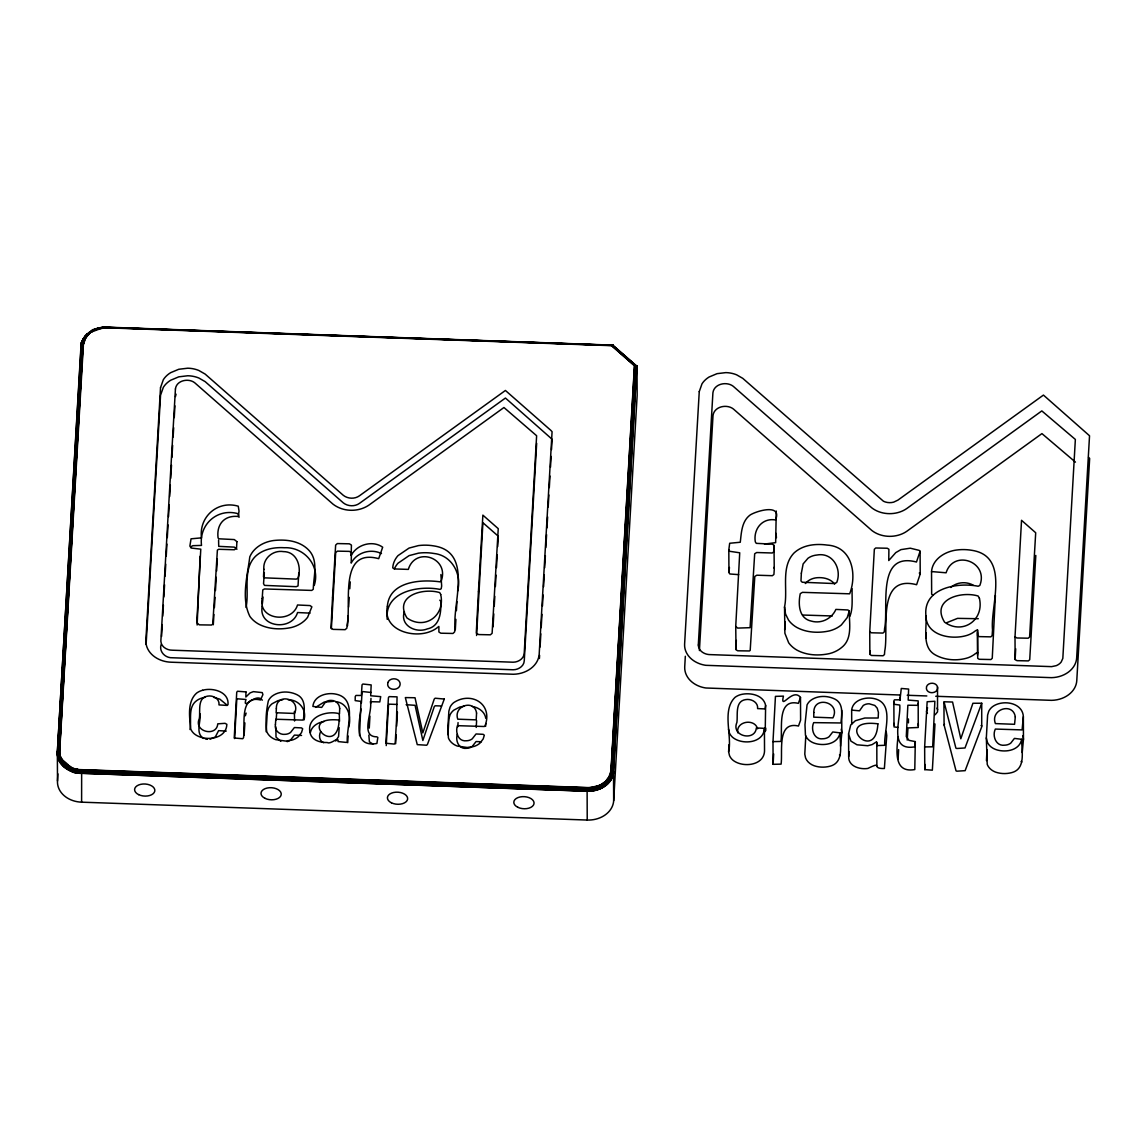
<?xml version="1.0" encoding="UTF-8"?>
<svg xmlns="http://www.w3.org/2000/svg" width="1147" height="1147" viewBox="0 0 1147 1147"><rect width="100%" height="100%" fill="white"/><g stroke="black" fill="none" stroke-linecap="round" stroke-linejoin="round"><path stroke-width="1.5" d="M62.397 760.074L60.06 755.658L59.701 750.783L83.358 345.476L80.964 346.351L57.35 752.26L57.493 781.007A25.306 20.288 -0.3 0 0 81.609 802.169L587.221 820.048L587.106 787.774L81.652 769.895C79.086 771.214 59.085 762.784 69.15 769.279C72.476 763.458 55.759 760.117 59.544 750.783L83.028 345.462L85.495 338.48L83.258 338.852L85.093 336.2L86.943 336.386L85.351 338.437M81.609 802.169L81.652 769.895M918.245 703.211L917.614 705.319L907.851 705.233L906.288 736.56L908.983 740.345L915.306 741.607L914.661 746.883C888.036 751.213 901.069 719.255 899.764 705.061L893.9 704.229L893.943 700.702L894.431 699.856L899.979 699.813L901.284 688.458L908.625 689.06L908.18 700.086L918.188 700.889L918.231 727.485L907.965 727.929L907.205 740.102M915.306 741.607L914.79 769.565C893.628 773.279 896.596 751.185 897.986 736.646M765.623 705.391L765.092 708.932L757.608 708.588C758.31 702.193 751.127 698.537 745.579 699.627C734.811 701.233 737.951 714.796 736.904 722.409C730.797 736.302 755.113 741.765 756.36 727.929L764.418 728.359L764.533 751.041C763.902 765.881 742.367 767.931 732.876 760.131A15.642 12.545 -0.3 0 1 729.492 755.529L728.632 751.83C732.36 735.671 721.535 710.337 735.069 697.333A16.087 12.904 -0.3 0 1 740.89 694.566C749.966 692.286 763.415 694.781 765.623 705.391L765.221 731.614M728.632 751.83L728.89 744.804M107.245 327.97L107.273 326.967M262.233 606.103C257.86 627.567 291.868 631.51 297.546 612.541L310.077 613.129M764.418 728.359C763.787 743.213 742.252 745.235 732.761 737.435A15.642 12.545 -0.3 0 1 729.377 732.847L728.503 729.148M387.213 619.351C384.317 591.192 419.185 585.271 439.946 589.386L441.179 588.798L441.667 586.017L440.892 574.532M925.916 615.695C923.02 587.766 957.716 582.203 978.162 586.246L979.825 585.457C989.029 561.715 953.587 548.969 946.089 572.797L931.536 571.564C932.568 558.976 945.243 551.42 956.727 550.001A40.805 32.718 -0.3 0 1 972.011 550.345C1010.464 556.41 990.119 606.218 992.528 629.775L992.141 635.581L990.822 636.857L979.137 636.614L977.617 635.667L977.516 629.717L975.366 630.879A24.101 19.327 -0.3 0 1 967.839 635.108C952.44 640.399 926.059 636.012 925.916 615.695C927.177 628.069 921.399 647.094 935.12 654.808C944.985 660.371 957.229 661.159 967.953 657.79A24.101 19.327 -0.3 0 0 975.48 653.575L977.631 652.414L977.731 658.349L979.251 659.296L990.936 659.539L992.255 658.263L995.395 595.393M926.03 638.377L926.217 632.872M774.182 545.657L773.809 551.764L772.261 552.997L756.69 552.524L754.683 553.757L750.081 627.681L737.636 628.097L735.729 626.405L739.729 552.797L729.721 551.306L728.818 549.8L729.678 543.262L740.274 542.244C741.406 532.71 741.65 521.168 750.253 514.917C757.622 510.444 782.268 503.691 775.53 519.964C762.468 517.641 753.149 528.953 755.314 541.857L756.26 543.348L772.175 544.151L773.996 545.126L774.254 569.414L773.924 574.446L772.375 575.694L756.805 575.206L754.798 576.454L750.195 650.363L749.435 650.951L737.75 650.793L736.044 649.833L735.729 626.405M848.565 733.908L850.701 725.004L855.404 720.703L864.824 718.022L878.172 718.008L878.43 712.488L877.211 708.143L874.774 705.434L869.211 703.799A8.603 6.896 -0.3 0 0 863.218 705.52L859.519 710.825L851.648 710.108C852.794 700.028 865.254 696.702 873.785 698.523C895.348 702.867 883.606 731.012 884.753 745.292L877.154 745.579L876.494 741.837L872.15 744.589L867.734 745.736L856.995 744.804L850.916 741.105L848.565 733.908L848.68 756.59C848.25 766.382 859.949 769.709 867.863 768.433C883.247 761.006 870.372 768.963 884.38 768.504L886.746 735.585L886.187 731.385M848.68 756.59L849.153 751.772M612.899 345.147L107.288 327.196A25.291 20.273 -0.3 0 0 103.976 327.325L612.914 345.333L107.259 327.397M266.133 731.729L267.265 712.23L268.398 708.416A16.56 13.277 -0.3 0 1 272.14 703.742L277.99 700.645L282.736 699.742M1023.353 716.703L1022.106 729.908L995.352 729.062C992.055 735.614 995.768 746.539 1004.772 745.177A9.104 7.298 -0.3 0 0 1010.794 743.098L1014.421 738.396L1021.719 739.299C1021.389 750.181 1026.407 768.705 1011.84 772.591C1006.636 773.996 1000.973 773.924 995.84 772.203A15.8 12.66 -0.3 0 1 990.449 769.006A15.642 12.545 -0.3 0 1 987.223 764.346L986.334 737.922L987.61 715.068L988.7 711.369A15.929 12.775 -0.3 0 1 992.298 706.867C1001.991 699.297 1022.665 702.15 1023.353 716.703L1023.468 739.385L1022.221 752.59M986.449 760.604L986.994 749.651M80.864 351.9L81.466 343.555L83.688 343.025L84.405 340.716L82.039 341.333L83.774 338.351M246.003 607.466C249.616 591.092 242.203 569.658 255.408 556.395C263.064 549.155 274.104 547.09 284.313 547.736C304.256 546.746 320.644 565.758 314.235 585.457M331.368 628.785L335.67 552.668L337.376 551.134L349.405 551.377L351.455 552.639L351.183 563.105C356.717 552.367 370.811 548.28 381.478 553.585M784.534 606.949C788.204 589.601 780.476 567.235 793.953 553.069C802.714 544.825 815.632 543.492 827.059 545.069C852.364 546.56 857.139 574.633 849.655 593.816L802.456 592.354L800.262 593.659C798.097 603.881 798.642 618.434 811.316 621.101C821.281 624.04 831.819 618.692 835.891 609.415L847.891 609.975L849.282 610.964C849.124 623.165 852.838 639.022 841.439 647.654A28.403 22.768 -0.3 0 1 829.754 653.532C818.872 655.955 806.828 655.482 796.864 650.077A29.248 23.456 -0.3 0 1 788.677 642.807L784.892 633.287L784.534 606.949L785.537 614.003L788.548 620.126A29.248 23.456 -0.3 0 0 796.749 627.395C806.714 632.786 818.757 633.273 829.639 630.85A28.403 22.768 -0.3 0 0 841.324 624.972L847.246 617.573L849.282 610.964M784.648 629.646L785.078 621.66M840.063 732.876C837.812 744.36 823.446 746.396 814.069 743.084A15.8 12.66 -0.3 0 1 808.678 739.887A15.642 12.545 -0.3 0 1 805.452 735.227L804.979 724.66L807.044 704.946A15.929 12.775 -0.3 0 1 810.642 700.444C817.51 695.268 827.503 695.412 834.987 699.154C843.934 703.656 841.654 714.954 840.952 722.968L813.696 722.639C810.556 729.191 814.026 740.116 823.116 738.754A9.104 7.298 -0.3 0 0 829.138 736.675L832.765 731.972L840.063 732.876C839.747 743.758 844.751 762.268 830.184 766.167C824.98 767.572 819.316 767.501 814.184 765.766A15.8 12.66 -0.3 0 1 805.567 757.909L804.793 754.181L805.782 735.944M841.697 710.265L841.812 732.962L840.565 746.167M869.741 631.682L874.344 549.227L875.72 547.994L887.248 548.237L888.896 549.241L888.767 560.539L895.764 552.625L900.925 549.628L910.274 548.194L919.148 550.359L920.095 551.263L920.209 573.959L916.611 584.712C876.122 574.102 889.04 630.047 884.724 651.095L884.466 654.536L883.075 655.754L871.39 655.467L869.856 654.364L869.741 631.682L871.276 632.786L882.961 633.072L884.337 631.839L884.609 628.413C888.911 607.365 875.993 551.42 916.482 562.016L920.095 551.263M869.856 654.364L870.028 650.822M234.648 738.582L236.755 699.885L237.486 698.81L246.003 699.484C242.06 711.771 255.652 691.627 262.305 700.172M359.527 735.571L361.018 701.405L355.183 700.616L355.226 696.659L355.928 695.44L361.348 695.483L362.036 684.845L362.896 684.028L371.169 684.917L370.696 695.77L380.704 696.645L379.8 701.921L370.366 701.692C373.019 711.513 359.556 736.79 376.775 736.818L377.836 737.449L376.89 743.485C353.964 747.4 358.681 724.273 361.061 708.975M386.224 745.607L388.475 705.247L389.177 704.172L397.106 704.43M396.661 726.123L397.407 712.086M457.538 591.221C462.169 574.532 452.033 555.406 434.096 553.499A41.45 33.234 -0.3 0 0 418.555 553.141L409.106 555.621L398.023 563.206A28.56 22.911 -0.3 0 0 394.353 568.912M476.579 635.51L482.916 522.717L498.285 536.208L497.698 546.546M772.992 741.636L775.444 696.372L783.43 696.129C779.817 711.742 792.563 687.096 800.491 697.433L800.606 720.115L798.484 726.037C776.734 720.904 782.842 751.529 781.093 764.131L773.107 764.318L772.992 741.636L780.978 741.435C782.727 728.847 776.619 698.208 798.369 703.355L800.491 697.433M773.107 764.318L773.652 753.923M898.115 759.343L898.631 749.608M924.654 746.926L927.149 701.735L934.862 701.276L932.683 746.797L924.654 746.926L924.769 769.623L932.353 770.167L934.977 723.958M924.769 769.623L925.041 764.461M1015.009 636.843L1021.533 520.308L1035.698 532.753L1029.605 636.986L1028.228 638.205L1016.873 637.976L1015.009 636.843L1015.138 659.525L1016.988 660.658L1028.343 660.901L1029.719 659.683L1035.813 555.435M1015.138 659.525L1015.697 648.786M476.22 727.442L476.607 720.617M81.451 773.436A25.306 20.288 -0.3 0 1 57.35 752.26L81.165 346.093C77.681 341.189 97.724 326.881 87.846 334.049M57.608 751.6L82.183 343.125M66.397 768.132C61.135 764.289 57.25 757.809 58.21 751.142L82.441 343.053M82.097 345.591L58.612 750.97C57.622 753.78 56.791 762.167 61.207 757.88M58.081 751.199L82.383 345.519M86.527 336.2L83.788 340.602L82.541 345.505L59.056 750.855C60.203 754.353 62.827 770.254 58.411 756.533C60.648 756.246 61.049 752.389 58.526 753.579M57.493 781.007L57.909 773.852M82.856 345.462L59.286 753.321M146.113 644.327L160.551 395.228L163.376 387.242A25.678 20.589 -0.3 0 1 170.659 380.245L178.789 376.833L187.807 375.757A25.65 20.574 -0.3 0 1 198.804 377.994L205.141 381.621L343.383 502.931C347.914 506.444 354.753 506.759 359.455 503.375L505.44 398.038L552.108 439.258L551.521 449.552M161.11 644.671C158.788 651.783 165.483 658.134 172.308 657.761L513.139 669.776C518.258 669.805 524.05 666.264 524.265 660.729L536.667 443.287M161.584 636.413L162.272 624.599M162.745 616.168L163.39 605.129M163.863 596.956L164.566 584.769M165.068 576.21L165.756 564.224M166.229 556.223L166.932 544.094M167.304 537.613L168.036 524.867M168.523 516.609L169.211 504.68M169.684 496.45L170.329 485.253M170.731 478.313L171.505 465.123M171.95 457.395L172.638 445.366M173.125 437.107L173.67 427.731M174.258 417.637L174.932 405.852M189.972 729.506C191.836 720.316 187.578 707.183 196.653 700.659A16.617 13.32 -0.3 0 1 202.661 697.82L204.983 697.333M197.126 625.015L200.151 556.238M215.478 590.562L216.253 577.285M216.611 571.005L217.299 559.134M244.139 735.098L244.885 722.897M262.376 603.652L263.093 597.057M276.183 719.958L276.656 713.076M303.955 719.958C307.138 709.577 298.621 699.555 288.098 699.756M339.182 727.614L338.566 736.532L335.727 741.034M347.541 625.832L348.115 615.896M348.631 607.064L349.218 597.372M347.713 742.74L348.115 735.973M348.616 727.327C351.67 717.076 348.172 702.982 335.87 701.677M368.847 735.084L369.406 741.851L372.89 744.073M369.262 728.087L369.951 716.129M370.983 698.394L370.725 703.34M395.643 743.772L396.174 734.654M447.932 734.725L448.921 718.667L450.054 714.839A16.56 13.277 -0.3 0 1 453.796 710.165L459.646 707.082L464.392 706.165M455.302 629.789L455.904 619.366M456.42 610.677L456.936 601.645M457.381 734.252C455.144 740.804 458.829 749.378 466.686 748.317A8.473 6.796 -0.3 0 0 472.292 746.382L476.091 741.536L481.425 741.794M457.811 726.739L458.054 722.624M485.611 726.381L485.769 723.528M493.052 626.85L493.798 613.917M494.242 606.19L494.816 596.34M495.389 586.547L496.049 575.134M496.479 567.622L497.225 554.761M539.42 658.507L539.592 655.324M540.079 647.008L540.839 633.847M541.198 627.653L541.972 614.362M542.445 606.06L543.09 594.992M543.578 586.691L544.266 574.79M544.667 567.779L545.37 555.621M545.843 547.563L546.589 534.66M546.976 527.907L547.621 516.924M548.194 507.003L548.883 494.974M549.313 487.59L549.987 476.019M550.488 467.202L551.119 456.42M612.842 344.946L611.738 345.806L634.434 365.735L610.993 770.268L613.516 771.845L613.674 800.678A25.306 20.288 -0.3 0 1 587.221 820.048M613.674 800.678L637.159 395.242L637.015 366.495L635.725 365.563L611.652 770.368L609.731 777.695L604.34 783.817L605.258 785.681L611.079 779.214L613.258 771.257M635.725 365.563L612.398 770.612C610.921 772.777 614.434 776.548 613.444 771.544M604.942 784.777L610.577 778.412L612.656 770.755L635.997 365.592M612.785 770.827L636.255 365.649M636.37 365.692L613.1 771.071L611.107 779.315L608.856 777.25L605.645 781.279L607.552 783.774M613.33 771.343L636.671 365.85M636.872 366.051L613.53 771.945A25.306 20.288 -0.3 0 1 587.078 791.215L81.451 773.322M685.332 656.256L684.716 666.923A25.664 20.574 -0.3 0 0 687.741 677.404A25.922 20.789 -0.3 0 0 699.527 686.365A25.621 20.546 -0.3 0 0 705.964 687.999L900.08 695.01M698.308 645.001L712.904 392.833C714.036 383.715 726.725 381.105 733.277 386.324L871.734 507.806A25.836 20.718 -0.3 0 0 897.986 512.566A25.664 20.574 -0.3 0 0 906.818 508.494L1041.82 410.913L1075.356 439.444L1062.825 658.392L1061.233 661.948A12.158 9.75 -0.3 0 1 1056.186 665.676L1051.627 666.636L709.549 654.593A12 9.62 -0.3 0 1 704.961 653.589A12.13 9.735 -0.3 0 1 699.957 649.833A12 9.62 -0.3 0 1 698.365 645.044M699.412 650.578L713.018 415.529C714.151 406.411 726.854 403.801 733.406 409.006L871.849 530.488A25.836 20.718 -0.3 0 0 898.115 535.248A25.664 20.574 -0.3 0 0 906.933 531.19L1041.935 433.609L1075.47 462.126M738.682 574.633L729.836 573.987L728.947 572.496L729.449 567.45M735.844 649.087L736.345 640.413M898.115 727.442L894.029 726.911L894.058 723.384M908.438 718.954L908.424 722.868M937.529 687.01C938.619 693.534 927.708 694.838 926.418 688.817L926.547 686.623C928.238 681.992 936.325 682.078 937.529 687.01L937.515 711.9L935.135 714.767M294.564 721.004L294.421 711.427M200.108 713.835C201.083 721.606 194.933 733.707 203.793 738.439M737.765 732.833C735.686 721.133 754.812 718.137 757.579 728.818M213.285 624.771L213.944 614.491M214.389 607.638L215.062 597.358M349.792 588.769L350.251 581.873M361.391 703.039L362.065 692.401L362.939 691.598L371.198 692.487M275.825 726.797L276.026 737.134L280.814 741.349M74.971 772.175C74.999 770.038 76.103 767.243 78.541 769.895C78.154 779.544 59.644 763.472 59.314 759.027M339.512 721.32L339.283 713.635M264.34 572.654L263.538 583.665L264.498 585.4L296.213 586.691L298.034 585.916L298.765 573.041M607.408 779.343L609.258 781.05L602.677 787.344L599.852 788.72L598.705 785.724L601.243 784.491L602.347 786.254L590.347 790.082L81.494 772.089L72.089 770.239L66.712 767.314M218.59 540.194L218.719 546.359L234.346 547.133L236.956 549.227M71.888 771.214C75.301 764.977 63.056 766.081 61.666 760.447M404.404 611.609C399.557 625.445 415.874 633.517 427.229 628.929C440.204 626.362 441.323 611.867 440.735 601.171L439.788 600.182M981.717 703.24L965 747.973L956.813 748.489L955.91 748.174L944.038 701.778L952.569 702.036L960.813 738.783L972.9 703.269L981.717 703.24L981.717 726.797L965.129 770.669L956.942 771.185L956.039 770.87L944.081 725.019L943.938 702.236M81.924 343.225L57.608 754.325M82.24 345.562L82.742 343.01M82.699 345.476C85.824 332.214 96.835 326.379 107.245 327.841L611.81 345.677L634.592 365.692L611.165 770.282L608.856 777.25M83.186 345.462L83.688 343.025M611.322 770.297L610.247 775.128L612.312 776.849M612.183 773.236L611.136 772.806L634.936 365.621L611.968 345.448L107.259 327.598L95.129 329.361L86.842 334.322M612.899 770.899L611.953 776.218M776.275 511.046L775.644 542.66L764.49 544.065M175.477 396.532L176.05 394.181M66.34 768.375L63.988 766.425L65.795 763.974M944.081 725.019L944.497 724.259M63.988 766.425L60.318 761.866M57.364 752.074L57.393 751.973A25.291 20.273 -0.3 0 0 81.451 773.221L587.078 791.1L596.813 789.781L605.157 785.322M245.358 715.757L246.118 713.104M1021.719 739.299C1019.468 750.783 1005.102 752.833 995.725 749.507A15.8 12.66 -0.3 0 1 987.108 741.65L986.334 737.922M82.125 341.161L81.251 343.899L82.498 340.817M82.054 343.168L84.218 338.265M82.312 343.082L85.996 336.057M82.584 343.025L84.763 338.293M611.308 772.849C609.932 779.171 604.67 783.702 598.92 786.111M611.408 775.716L612.039 773.164M612.297 773.322L610.476 778.311M310.35 732.632C311.597 726.18 317.934 722.481 323.999 721.535M80.964 346.351L80.878 346.537A25.291 20.273 -0.3 0 1 100.707 327.727M93.093 331.254C89.896 330.479 94.57 328.185 95.645 330.006M320.716 731.514C318.651 735.213 319.124 741.134 323.655 742.697M610.247 775.128L605.774 781.365L601.243 784.491M609.157 777.379L610.405 775.186M611.279 775.63L608.713 780.333L604.713 784.362M611.853 776.103L607.48 783.544M610.921 778.87L612.039 776.318M97.638 328.142L94.527 329.39L97.997 328.357M927.565 707.742L926.532 711.513L927.436 713.448M63.931 762.11C59.501 768.261 57.608 754.74 57.967 751.271M83.588 338.437L87.53 333.978M84.62 338.265L90.226 332.343M607.695 779.501L609.301 777.451M608.598 780.218L611.15 775.544L612.111 770.497L635.567 365.563L612.183 345.161M608.928 780.562L610.362 778.196M610.677 778.526L602.548 786.828L593.644 790.527M609.516 781.637L611.036 779.1M57.665 754.239L57.995 757.135M87.244 333.992L85.093 336.2M86.383 336.157L88.333 334.236M86.799 336.329L88.706 334.465M607.967 779.688L601.343 784.605M606.39 781.896L611.007 775.458L611.968 770.44L635.409 365.563L612.111 345.247M608.484 780.103L604.526 784.089L599.351 786.985M608.828 780.447C603.809 787 595.121 789.982 587.078 789.81M315.554 707.384L324.042 702.15L333.318 701.347M190.646 546.818L192.868 545.685L201.514 545.413C198.847 524.437 217.514 507.662 238.304 513.77L239.063 517.283M805.294 583.522L808.105 580.941A15.872 12.732 -0.3 0 1 817.123 577.715C823.517 577.213 830.528 578.819 834.686 584.052M87.631 333.992L95.344 329.59L104.047 327.053M88.204 334.178L90.441 332.472M606.261 781.781L601.63 784.978M606.62 782.125C604.67 787.487 593.558 785.322 593.616 790.125M605.114 785.193L607.38 783.286M950.806 587.493C956.756 581.988 966.218 581.3 973.201 585.171M64.963 764.734L61.393 760.647L59.429 755.873M946.834 622.649L957.559 618.362L978.291 618.72M92.147 330.522L89.351 332.171M90.326 332.401L101.237 328.386M90.541 332.558L92.907 331.039M604.34 783.817L599.15 786.541M604.612 784.218L596.54 788.333L596.813 789.781M604.87 784.648L596.712 789.107L587.078 790.283L81.48 772.548L69.193 769.135L62.282 763.63M602.677 787.344L604.999 784.921M849.769 616.513C853.268 608.699 851.762 597.601 852.149 588.698M91.803 330.594L95 329.261M601.53 784.849L590.16 787.717L590.375 790.928M601.716 785.107L593.099 787.358M602.591 786.971L593.63 790.398L587.078 790.727M58.21 751.142L58.87 756.174M595.967 786.699L598.849 785.982M599.078 786.398L593.286 788.075L587.092 788.347M596.54 788.333L599.207 786.684M599.408 787.143L587.078 789.322M58.755 750.927L59.873 750.769M97.538 328.386L107.259 327.311M596.024 786.813L587.092 787.903M596.354 787.688L587.092 788.663L81.566 770.784L72.533 769.006M596.454 788.003L587.078 789.15L78.34 771.157M596.583 788.491L590.318 789.595M202.618 690.265C212.682 687.34 229.228 691.756 227.995 704.631L227.264 705.434L219.005 704.918C219.808 698.724 212.984 695.039 207.578 696.143C197.098 697.792 200.496 711.126 199.334 718.509C193.255 731.901 216.74 737.277 217.758 723.843L225.027 723.313L226.848 724.331C226.317 739.672 204.066 741.908 194.273 733.808A16.158 12.961 -0.3 0 1 190.775 729.062C189.556 717.492 186.961 701.706 196.61 693.103A16.617 13.32 -0.3 0 1 202.618 690.265M210.044 739.198L215.321 736.947L218.59 730.653L226.26 731.069M104.019 327.01L100.721 327.583L104.09 327.282M593.372 788.548L593.214 787.774L75.559 769.465M593.343 788.39L587.092 788.821M593.601 789.982L587.078 790.584L81.466 772.705M103.99 327.253L107.288 327.024M590.304 789.437L81.523 771.601L72.232 769.78L66.942 766.884M406.124 704.702L415.071 705.319L422.856 740.489L434.254 706.681L435.143 705.778L441.48 705.979M802.585 615.036L832.292 615.968M907.205 695.268L926.819 695.957M935.723 696.272L1051.57 700.344A25.65 20.574 -0.3 0 0 1064.373 697.333A25.965 20.818 -0.3 0 0 1073.477 689.791A25.678 20.589 -0.3 0 0 1076.775 680.687L1089.65 458.456L1088.546 457.266M81.623 770.167L587.092 788.046M81.58 770.626L587.092 788.505M81.552 771.114L587.078 788.993M81.509 771.773L587.078 789.652M81.48 772.246L587.078 790.14M587.078 790.857L81.466 772.834L74.971 772.046L69.078 769.565M301.546 735.456L294.435 735.098L290.635 739.958A8.473 6.796 -0.3 0 1 287.108 741.622M81.595 770.469L75.473 769.766M78.412 770.669L81.566 770.942M81.537 771.271L72.29 769.623L64.748 764.992M78.268 771.644L81.494 771.931M78.225 772.117L81.48 772.404M81.466 773.092L75.014 771.788L66.526 767.73M205.471 738.998L207.378 739.27M75.329 770.225L78.383 770.827M75.172 770.87L78.297 771.487M75.085 771.343L78.24 771.96M213.672 697.347L219.808 699.14L226.475 704.616M472.349 706.509C478.543 707.441 484.851 711.757 485.783 718.323M72.878 768.318L75.716 769.063M72.662 768.719L75.516 769.608M75.372 770.067L69.723 767.96M75.286 770.383L64.849 764.863L60.146 758.353M72.175 769.938L75.143 771.028M70.153 767.271L72.806 768.447M69.895 767.673L72.591 768.863M72.132 770.096L64.461 765.393M981.058 725.564L981.832 725.922M70.067 767.4L65.422 764.275M69.809 767.816L65.078 764.619M932.898 595.035L931.651 594.246L931.536 571.564M67.515 766.081L63.271 762.569M66.856 767.028L62.784 763.013M66.641 767.458L62.468 763.386L58.741 756.26M1021.117 761.422L1021.834 761.995M839.461 754.998L840.178 755.558M612.498 344.874L636.986 366.309M612.312 345.018L637.015 366.495M776.06 533.427L776.433 537.699M919.263 573.041L920.209 573.959M65.666 764.074L62.253 760.131M63.4 762.468L65.307 764.389M62.569 763.257L64.562 765.25M773.838 567.45L774.297 568.338M63.659 762.282L60.734 758.052M61.537 760.547L63.142 762.669M62.669 763.128L59.873 758.525M62.368 763.501L59.515 758.812M936.97 708.072L937.644 709.692M60.59 758.11L59.443 753.292M59.142 756.016L60.017 758.439M59.759 758.626L58.669 753.522M59.415 758.927L58.268 753.722M1022.909 735.585L1023.468 739.385M841.253 729.162L841.812 732.962M58.97 753.407L59.286 755.945M918.303 723.571L918.36 725.908M58.913 750.884L58.812 753.464M57.479 751.787L57.465 754.626M977.588 630.233L977.703 652.93M977.459 632.556L977.574 655.252M900.252 696.903L900.266 700.387M893.857 702.093L893.986 724.789M876.81 742.31L876.867 765.981M851.648 710.108L851.719 724.072M728.818 549.8L728.947 572.496M765.737 728.073L765.752 730.639M80.835 346.824A25.306 20.288 -0.3 0 1 100.707 327.913M613.502 771.745A25.291 20.273 -0.3 0 1 587.078 791.1M275.438 724.46C274.119 730.152 279.481 735.041 284.986 734.338A8.473 6.796 -0.3 0 0 290.592 732.403L294.392 727.542L301.518 727.901L302.665 728.804L301.532 732.517L298.234 736.761A16.144 12.947 -0.3 0 1 292.198 740.044L285.574 741.062L275.696 739.643A16.416 13.162 -0.3 0 1 270.104 736.317A16.273 13.047 -0.3 0 1 266.735 731.471C265.344 721.52 266.19 710.638 268.355 700.86A16.56 13.277 -0.3 0 1 272.097 696.172C279.194 690.809 289.517 690.938 297.259 694.838C306.45 699.441 304.256 710.997 303.482 719.241L302.65 720.087L275.782 719.241L275.438 724.46M245.96 691.913L245.859 697.018L250.089 692.903L253.372 691.641L262.262 692.602L262.907 694.595L260.484 699.985C238.92 694.652 245.415 725.363 243.508 737.679L242.748 738.725L234.232 738.008L236.726 692.329L237.443 691.24L245.96 691.913M339.698 708.602L339.483 713.749C326.35 710.079 305.002 717.119 310.479 734.195C312.801 740.804 320.873 742.625 327.139 742.525C330.953 744.919 338.996 735.557 338.05 741.564L346.466 742.424L347.283 741.564C346.322 726.969 357.85 698.423 335.827 694.121C326.909 692.171 313.877 695.842 312.887 706.423L321.705 707.427L325.533 701.993A7.972 6.395 -0.3 0 1 331.096 700.401C335.684 700.186 339.67 704.029 339.698 708.602M262.19 598.548C257.831 619.997 291.84 623.939 297.517 604.985L310.048 605.573L311.869 606.849L307.625 617.258A28.747 23.04 -0.3 0 1 303.683 621.402A29.033 23.27 -0.3 0 1 291.739 627.423C280.671 629.889 268.412 629.388 258.276 623.896A29.879 23.958 -0.3 0 1 249.903 616.455C240.927 598.376 247.451 576.009 249.788 556.869C253.788 547.42 263.724 541.857 273.56 540.538C285.589 539.176 299.295 540.667 308.271 549.642C318.952 560.137 313.518 576.224 313.274 589.271L311.755 590.418L264.484 588.956L262.778 589.902L262.19 598.548M387.371 606.233C382.481 629.818 412.303 638.492 429.996 631.667A24.689 19.786 -0.3 0 0 437.695 627.337L438.857 626.448L438.9 632.011L440.821 633.201L453.008 633.459L454.656 631.854L455.058 625.875C452.922 601.974 472.879 551.979 434.053 545.943A41.45 33.234 -0.3 0 0 418.512 545.585L409.078 548.065L397.98 555.635A28.56 22.911 -0.3 0 0 392.747 567.865L394.453 568.941L408.318 569.399C415.429 546.058 449.968 557.843 441.136 581.228L439.903 581.83C421.006 579.206 389.349 581.228 387.371 606.233M236.913 541.656L236.526 548.051L234.361 549.757L218.704 549.284L217.385 550.087L212.797 624.068L211.535 625.029L199.263 624.857L196.797 622.549L200.782 549.169L191.076 548.022L189.886 546.029L191.047 538.818L201.471 537.857C198.818 516.881 217.486 500.106 238.261 506.2L239.035 511.146L238.203 516.494C224.812 515.017 216.367 523.878 218.059 537.8L218.69 538.789L234.303 539.577L236.913 541.656M447.904 727.155L448.391 737.894A16.273 13.047 -0.3 0 0 451.76 742.74A16.416 13.162 -0.3 0 0 457.352 746.066L467.23 747.486L473.84 746.482A16.144 12.947 -0.3 0 0 479.89 743.199L483.188 738.94L484.321 735.227L483.174 734.324L476.048 733.965L472.249 738.826A8.473 6.796 -0.3 0 1 466.643 740.761C458.183 741.865 455.144 732.374 457.438 725.664L484.306 726.51L485.138 725.664C493.095 703.728 471.03 691.139 453.753 702.609A16.56 13.277 -0.3 0 0 450.011 707.283L448.878 711.097L447.904 727.155M332.53 597.558L330.996 627.983L332.917 629.373L345.132 629.674L346.867 628.14L347.14 624.527C351.584 603.766 338.365 547.764 378.696 558.661L382.682 547.219C372.56 539.95 356.774 544.467 351.14 555.535L351.426 545.069L349.376 543.821L337.333 543.563L335.641 545.112L332.53 597.558M386.897 724.115L385.908 743.27L394.367 744.073L395.213 742.984L396.532 720.316L397.063 696.86L389.134 696.616L388.432 697.677L386.897 724.115M478.428 591.752L476.277 633.115L478.657 634.563L490.4 634.807L492.12 633.287L498.242 528.652L482.873 515.146L478.428 591.752M476.564 713.061L476.191 719.872L457.768 719.183C453.079 705.649 474.586 698.967 476.564 713.061M1015.296 716.947L1014.565 724.302L995.395 723.585C989.933 709.204 1013.174 701.892 1015.296 716.947M160.523 387.672L145.87 640.327A26.266 21.062 -0.3 0 0 148.967 651.052A26.553 21.291 -0.3 0 0 161.039 660.228A26.281 21.062 -0.3 0 0 171.118 662.206L513.369 674.264A26.295 21.076 -0.3 0 0 526.487 671.167A26.596 21.32 -0.3 0 0 535.807 663.453A26.281 21.076 -0.3 0 0 539.19 654.134L552.08 431.702L550.818 430.34L505.411 390.467L359.427 495.819C354.724 499.203 347.871 498.888 343.354 495.361L205.098 374.051L198.761 370.438A25.65 20.574 -0.3 0 0 187.778 368.201L178.76 369.277L170.616 372.689A25.678 20.589 -0.3 0 0 163.333 379.686L160.523 387.672M175.434 388.962L160.852 641.087C161.024 646.779 167.032 650.292 172.265 650.206L513.096 662.206C518.215 662.235 524.007 658.708 524.222 653.159L536.624 435.731L503.949 407.515L369.148 504.952C358.567 512.308 343.211 512.078 333.017 504.15L194.761 382.797C188.653 377.85 176.409 380.288 175.434 388.962M263.882 569.313L263.509 576.855L264.455 577.844L296.17 579.12L297.991 578.346C301.833 567.12 297.116 551.564 283.352 551.607C272.972 549.872 262.692 558.532 263.882 569.313M276.355 708.631L276.126 712.76L294.535 713.448C301.546 698.265 275.825 692.315 276.355 708.631M339.139 720.044C337.634 759.113 295.166 715.8 339.139 720.044M387.815 682.594L387.686 684.988C389.134 691.641 401.206 690.25 400.059 683.024C398.712 677.519 389.708 677.418 387.815 682.594M440.706 594.476C445.552 615.824 424.548 630.477 406.956 617.932C393.407 595.651 423.3 587.551 439.745 592.612L440.706 594.476M699.254 391.629L684.601 644.241A25.664 20.574 -0.3 0 0 687.627 654.722A25.922 20.789 -0.3 0 0 699.398 663.669A25.621 20.546 -0.3 0 0 705.849 665.317L1051.455 677.662A25.65 20.574 -0.3 0 0 1064.258 674.637A25.965 20.818 -0.3 0 0 1073.348 667.11A25.678 20.589 -0.3 0 0 1076.66 658.005L1089.535 435.774L1043.44 395.084L897.915 500.121L893.671 502.142A12.115 9.706 -0.3 0 1 883.448 501.239L742.754 378.338L736.575 374.797A25.019 20.058 -0.3 0 0 725.85 372.617L717.061 373.664L709.104 377.005A25.048 20.087 -0.3 0 0 701.993 383.829L699.254 391.629M801.352 573.185L800.979 580.941L802.24 582.246L834.256 583.551L836.708 582.533C842.156 568.869 832.665 552.065 817.008 555.019A15.872 12.732 -0.3 0 0 807.99 558.259L803.129 563.923L801.352 573.185M813.825 712.516L813.739 717.162L832.908 717.879C841.253 702.093 813.409 695.039 813.825 712.516M877.885 723.829C875.577 765.293 831.518 717.936 877.885 723.829M979.438 598.404C984.384 620.341 962.419 635.065 944.569 622.161C930.532 599.351 961.243 590.777 978.162 596.039L979.438 598.404M444.276 699.053L427.487 744.288L426.698 745.235L417.264 744.632L405.35 697.577L415.028 697.749L422.813 732.919L434.211 699.125L435.114 698.208L444.276 699.053M517.856 807.302A10.122 6.036 3.3 0 0 533.986 803.803A10.122 6.036 3.3 0 0 519.992 796.979A10.122 6.036 3.3 0 0 517.856 807.302M391.457 802.828A10.122 6.036 3.3 0 0 407.572 799.33A10.122 6.036 3.3 0 0 393.593 792.505A10.122 6.036 3.3 0 0 391.457 802.828M265.043 798.355A10.122 6.036 3.3 0 0 281.173 794.857A10.122 6.036 3.3 0 0 267.179 788.032A10.122 6.036 3.3 0 0 265.043 798.355M138.644 794.642A10.122 6.036 3.3 0 0 154.773 791.143A10.122 6.036 3.3 0 0 140.78 784.319A10.122 6.036 3.3 0 0 138.644 794.642"/></g></svg>
